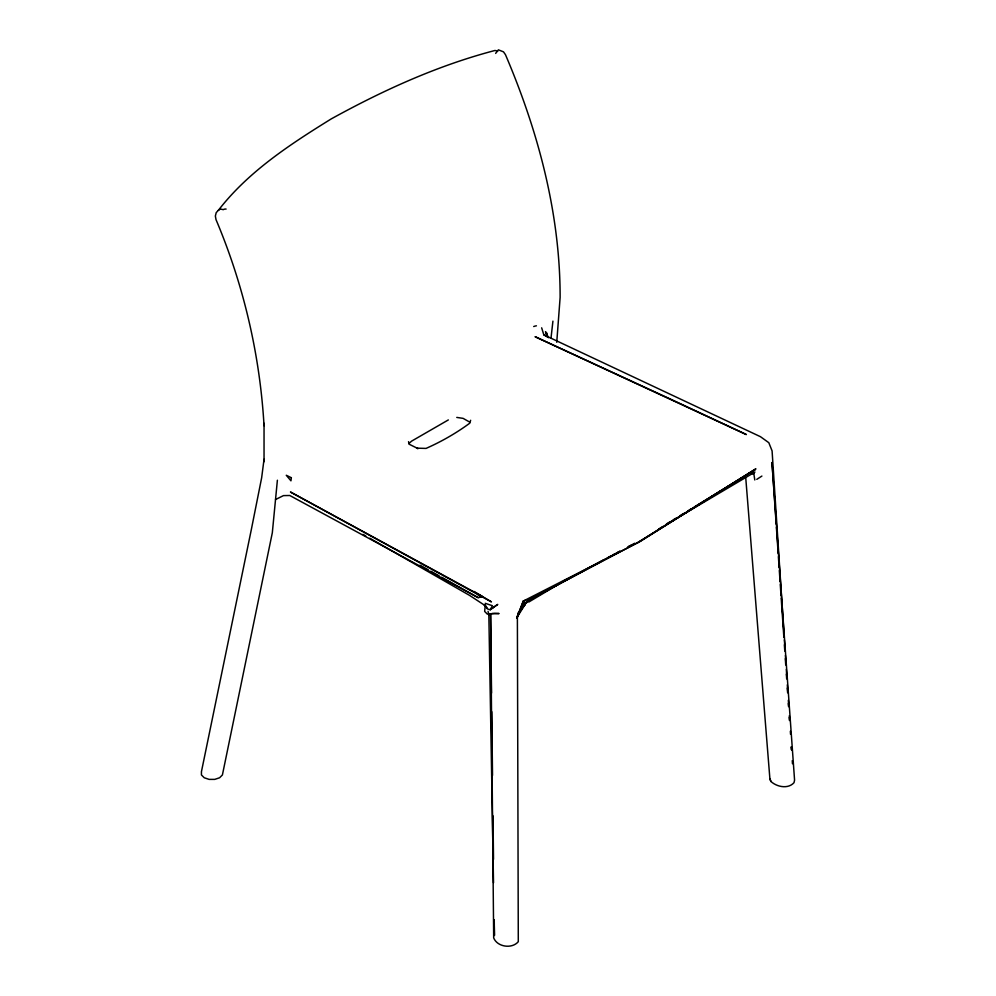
<?xml version="1.0" encoding="UTF-8"?>
<svg xmlns="http://www.w3.org/2000/svg" width="996" height="996" viewBox="0 0 996 996"><rect width="100%" height="100%" fill="white"/><g stroke="black" fill="none" stroke-linecap="round" stroke-linejoin="round"><path stroke-width="1.49" d="M556.752 342.288L560.125 297.443C560.225 213.667 538.201 131.298 505.458 54.656L503.478 51.829L498.274 49.8M277.386 480.221L272.319 532.785L222.407 774.95L219.606 777.764L214.738 779.382L209.11 779.382L204.242 777.764L201.429 774.95L201.429 771.713L251.341 529.536L261.649 477.794L264.04 459.293M551.049 337.744L552.929 321.148M518.318 612.478L517.385 617.234L518.294 941.693C511.981 949.2 497.241 947.009 493.68 937.883L490.58 613.81L494.701 613.436L499.071 613.548L492.173 613.548L488.837 614.607L493.518 882.817M485.276 605.157L484.654 611.432L487.467 614.246M470.635 420.275L469.788 423.163C456.367 433.073 441.328 441.689 426.039 448.412L416.702 448.163L418.046 448.636L409.194 444.228L408.522 441.676M524.892 600.252L517.173 617.458L523.46 600.675L516.638 618.006L524.892 600.252L640.117 541.5L755.914 468.817L637.726 542.621L527.382 600.762L519.675 611.967M516.638 618.006L527.382 600.762L604.871 559.242M264.04 425.703C259.919 354.875 243.634 284.968 216.008 219.618L215.36 216.032L216.219 212.634L218.361 210.33C248.39 171.511 290.01 144.457 331.22 118.91C383.149 90.275 437.468 65.549 494.987 50.472L497.838 51.12A7.059 5.603 82.1 0 0 495.697 53.423M408.846 443.606L411.622 441.116L448.337 419.926M523.249 606.178L525.278 604.659M218.361 210.33L220.402 208.998L223.266 209.658A7.059 5.603 82.1 0 1 226.104 209.073M756.786 479.362L761.903 476.063M637.726 542.621L755.005 469.838L694.262 506.976M666.523 523.921L670.482 521.506M673.122 519.887L675.761 518.269M679.733 515.853L683.692 513.426M687.651 511.01L691.61 508.583M528.714 602.07L567.197 579.112M658.829 528.913L662.826 526.51M665.502 524.917L754.968 472.054M548.074 589.234L528.029 600.887L603.302 560.225M606.041 558.744L614.246 554.311M616.985 552.83L619.724 551.361M634.776 543.218L627.928 546.916L630.705 545.397M607.597 557.785L610.311 556.328M613.026 554.872L619.823 551.224M525.066 603.427L527.394 602.256M275.519 499.544L283.462 495.61L289.786 495.498L478.18 597.65L482.699 596.641L290.434 491.999L491.439 601.895L474.071 591.462M750.81 473.274L752.951 472.751M751.096 473.561L753.81 473.586L754.794 479.972M750.934 473.262L753.81 473.586M456.766 417.411L463.115 418.37L469.664 422.08M485.201 603.302L492.422 605.705L490.206 609.726L487.467 608.942L484.23 605.008L469.49 595.334L369.777 538.226M541.662 327.821L543.816 334.83L760.483 436.709L768.812 442.697L772.087 450.889L784.176 636.818M420.051 565.193L428.168 569.724M430.87 571.231L438.975 575.763M441.689 577.269L478.18 597.65M363.042 534.366L365.731 535.91M543.816 334.83L547.377 336.997M745.78 478.254L769.883 778.673L770.879 781.449C776.88 786.952 788.035 789.318 794.011 782.682L794.571 780.129L771.987 462.455L776.183 524.257M477.458 594.263L480.856 597.052M484.23 605.008L486.857 607.622L485.027 604.771M548.559 337.719L545.497 331.656L546.904 336.312L546.904 333.062M769.883 778.673L770.879 781.449M488.052 611.345L488.837 614.607L490.58 613.81L491.538 693.067M776.394 527.345L778.175 553.614M778.386 556.702L779.121 567.521M779.32 570.608L780.055 581.427M780.266 584.515L781.001 595.334M781.213 598.422L783.84 637.054M784.362 644.786L784.786 650.961M785.309 658.692L785.72 664.867M786.354 674.143L786.666 678.774M787.301 688.049L787.612 692.681M788.346 703.5L788.558 706.587M789.293 717.406L789.504 720.494M784.375 639.905L785.085 650.737M785.383 655.38L785.993 664.668M786.305 669.312L786.902 678.6M787.313 684.8L787.811 692.531M788.322 700.275L788.732 706.463M789.33 715.75L789.641 720.394M790.351 731.226L790.55 734.326M792.268 760.645L792.467 763.733M494.165 920.018L494.427 935.518L494.24 919.98M491.75 711.717L492.522 775.436M492.995 815.849L493.518 859.361M264.04 423.275L264.04 461.721M533.707 326.539A10.856 8.566 -24.9 0 1 536.421 325.817M291.342 477.719L290.944 480.819L286.275 475.266L291.342 477.719M492.933 607.709L490.206 609.726L497.751 604.398L492.933 607.709M674.068 400.766L535.064 336.685L746.353 434.567L674.068 400.766M791.496 749.851L791.285 746.763L791.559 749.801"/></g></svg>
